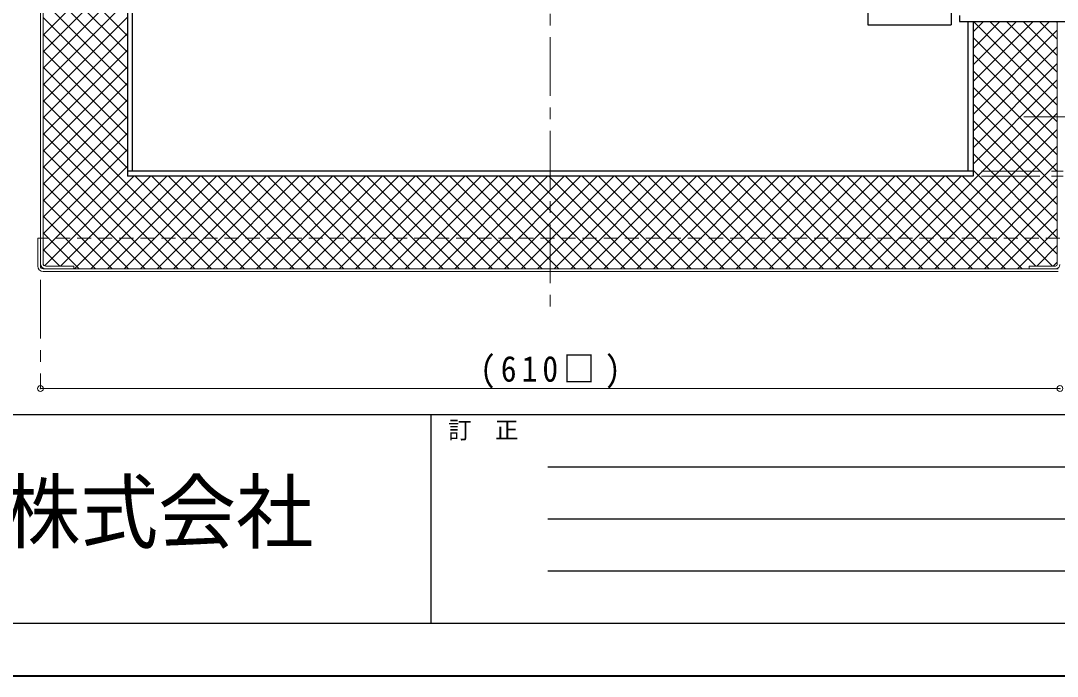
# Model space of a CAD drawing. Units: millimetres at full size, sheet at 1:7; details may follow other scales. Extents: x -1480 to 1355, y -979 to 988.
# Drawn here: x -1097 to -476, y -979 to -587 of the extents above; entities that cross this region are included whole.
import ezdxf
from ezdxf.enums import TextEntityAlignment as Align

# ---------------------------------------------------------------- set-up
doc = ezdxf.new("R2010")
doc.units = ezdxf.units.MM
doc.header["$LTSCALE"] = 7
doc.header["$PDMODE"] = 32
doc.header["$PDSIZE"] = 3.5
doc.linetypes.add('CHAIN1', pattern=[8, 5, -1, 1, -1])
doc.linetypes.add('DASHED1', pattern=[1.8, 1.2, -0.6])
doc.layers.add('0-0_ﾚｲﾔ1', color=4, linetype='Continuous', lineweight=9)
doc.styles.add('ＭＳ ゴシック', font='')
doc.styles.get('ＭＳ ゴシック').set_extended_font_data('MS Gothic')

msp = doc.modelspace()

# ---------------------------------------------------------------- linework, layer by layer
at = {"layer": '0-0_ﾚｲﾔ1', "linetype": 'CHAIN1'}
for p, q in [((-779.745, -37.045), (-779.745, -762.045)), ((-496.345, -644.545), (-453.145, -644.545)), ((-521.745, -677.045), (230.255, -677.045)), ((-521.745, -680.045), (230.255, -680.045)), ((-1084.745, -742.045), (-1084.745, -807.045))]:
    msp.add_line(p, q, dxfattribs=at)
at = {"layer": '0-0_ﾚｲﾔ1', "color": 7, "lineweight": 18}
for p, q in [((-1084.745, -733.845), (-1084.745, -83.245)), ((-1083.145, -732.245), (-1083.145, -83.245)), ((-476.345, -732.845), (-476.345, -587.545)), ((-1084.745, -717.045), (-1086.345, -717.045)), ((-1086.345, -733.845), (-1086.345, -717.045)), ((-1083.145, -735.445), (-475.745, -735.445)), ((-1083.145, -737.045), (-475.745, -737.045)), ((-493.145, -735.445), (-493.145, -733.845)), ((-493.145, -733.845), (-477.345, -733.845))]:
    msp.add_line(p, q, dxfattribs=at)
at = {"layer": '0-0_ﾚｲﾔ1', "color": 5, "lineweight": 25}
for p, q in [((-1032.745, -83.045), (-1032.745, -680.045)), ((-1029.745, -677.045), (-1029.745, -83.045)), ((-539.745, -464.545), (-539.745, -589.545)), ((-534.745, -584.045), (-534.745, -587.545)), ((-534.745, -587.545), (-450.745, -587.545)), ((-529.745, -677.045), (-529.745, -587.545)), ((-526.745, -587.545), (-526.745, -680.045)), ((-526.745, -677.045), (-1032.745, -677.045)), ((-526.745, -680.045), (-1032.745, -680.045))]:
    msp.add_line(p, q, dxfattribs=at)
at = {"layer": '0-0_ﾚｲﾔ1'}
for p, q in [((-1083.145, -595.763), (-1032.745, -545.363)), ((-1083.145, -545.668), (-1032.745, -596.068)), ((-1083.145, -605.663), (-1032.745, -555.263)), ((-1083.145, -555.568), (-1032.745, -605.968)), ((-1083.145, -615.562), (-1032.745, -565.162)), ((-1083.145, -565.467), (-1032.745, -615.867)), ((-1083.145, -625.462), (-1032.745, -575.062)), ((-1083.145, -575.367), (-1032.745, -625.767)), ((-1083.145, -635.361), (-1032.745, -584.961)), ((-1083.145, -585.266), (-1032.745, -635.666)), ((-526.745, -633.333), (-480.958, -587.545)), ((-526.745, -623.434), (-490.857, -587.545)), ((-526.745, -613.534), (-500.757, -587.545)), ((-526.745, -603.635), (-510.656, -587.545)), ((-526.745, -593.735), (-520.556, -587.545)), ((-526.494, -587.545), (-476.345, -637.695)), ((-516.595, -587.545), (-476.345, -627.795)), ((-506.695, -587.545), (-476.345, -617.896)), ((-496.796, -587.545), (-476.345, -607.996)), ((-486.896, -587.545), (-476.345, -598.097)), ((-476.997, -587.545), (-476.345, -588.197)), ((-1083.145, -645.261), (-1032.745, -594.861)), ((-1083.145, -595.166), (-1032.745, -645.566)), ((-526.745, -643.233), (-476.345, -592.833)), ((-526.745, -597.194), (-476.345, -647.594)), ((-1083.145, -655.16), (-1032.745, -604.76)), ((-1083.145, -605.065), (-1032.745, -655.465)), ((-526.745, -653.132), (-476.345, -602.732)), ((-526.745, -607.094), (-476.345, -657.494)), ((-526.745, -663.032), (-476.345, -612.632)), ((-1083.145, -665.06), (-1032.745, -614.66)), ((-1083.145, -614.965), (-1032.745, -665.365)), ((-526.745, -616.993), (-476.345, -667.393)), ((-1083.145, -674.959), (-1032.745, -624.559)), ((-1083.145, -624.864), (-1032.745, -675.264)), ((-526.745, -672.931), (-476.345, -622.531)), ((-579.36, -735.445), (-476.345, -632.431)), ((-526.745, -626.893), (-476.345, -677.293)), ((-1083.145, -684.859), (-1032.745, -634.459)), ((-1083.145, -634.764), (-982.464, -735.445)), ((-526.745, -636.792), (-476.345, -687.192)), ((-1083.145, -694.758), (-1032.745, -644.358)), ((-1083.145, -644.663), (-992.363, -735.445)), ((-569.461, -735.445), (-476.345, -642.33)), ((-526.745, -646.692), (-476.345, -697.092)), ((-1083.145, -704.658), (-1032.745, -654.258)), ((-1083.145, -654.563), (-1002.263, -735.445)), ((-559.561, -735.445), (-476.345, -652.23)), ((-526.745, -656.591), (-476.345, -706.991)), ((-549.662, -735.445), (-476.345, -662.129)), ((-1083.145, -714.557), (-1032.745, -664.157)), ((-1083.145, -664.462), (-1012.162, -735.445)), ((-526.745, -666.491), (-476.345, -716.891)), ((-1083.145, -724.457), (-1032.745, -674.057)), ((-1083.145, -674.362), (-1022.062, -735.445)), ((-539.762, -735.445), (-476.345, -672.029)), ((-1082.392, -733.603), (-1028.834, -680.045)), ((-1072.735, -733.845), (-1018.935, -680.045)), ((-1064.435, -735.445), (-1009.035, -680.045)), ((-1054.536, -735.445), (-999.136, -680.045)), ((-1044.636, -735.445), (-989.236, -680.045)), ((-1034.737, -735.445), (-979.337, -680.045)), ((-1027.964, -680.045), (-972.564, -735.445)), ((-1024.837, -735.445), (-969.437, -680.045)), ((-1018.065, -680.045), (-962.665, -735.445)), ((-1014.938, -735.445), (-959.538, -680.045)), ((-1008.165, -680.045), (-952.765, -735.445)), ((-1005.038, -735.445), (-949.638, -680.045)), ((-998.266, -680.045), (-942.866, -735.445)), ((-995.139, -735.445), (-939.739, -680.045)), ((-988.366, -680.045), (-932.966, -735.445)), ((-985.239, -735.445), (-929.839, -680.045)), ((-978.467, -680.045), (-923.067, -735.445)), ((-975.34, -735.445), (-919.94, -680.045)), ((-968.567, -680.045), (-913.167, -735.445)), ((-965.44, -735.445), (-910.04, -680.045)), ((-958.668, -680.045), (-903.268, -735.445)), ((-955.541, -735.445), (-900.141, -680.045)), ((-948.768, -680.045), (-893.368, -735.445)), ((-945.641, -735.445), (-890.241, -680.045)), ((-938.869, -680.045), (-883.469, -735.445)), ((-935.742, -735.445), (-880.342, -680.045)), ((-928.969, -680.045), (-873.569, -735.445)), ((-925.842, -735.445), (-870.442, -680.045)), ((-919.07, -680.045), (-863.67, -735.445)), ((-915.943, -735.445), (-860.543, -680.045)), ((-909.17, -680.045), (-853.77, -735.445)), ((-906.043, -735.445), (-850.643, -680.045)), ((-899.271, -680.045), (-843.871, -735.445)), ((-896.144, -735.445), (-840.744, -680.045)), ((-889.371, -680.045), (-833.971, -735.445)), ((-886.244, -735.445), (-830.844, -680.045)), ((-879.472, -680.045), (-824.072, -735.445)), ((-876.345, -735.445), (-820.945, -680.045)), ((-869.572, -680.045), (-814.172, -735.445)), ((-866.445, -735.445), (-811.045, -680.045)), ((-859.673, -680.045), (-804.273, -735.445)), ((-856.546, -735.445), (-801.146, -680.045)), ((-849.773, -680.045), (-794.373, -735.445)), ((-846.646, -735.445), (-791.246, -680.045)), ((-839.874, -680.045), (-784.474, -735.445)), ((-836.747, -735.445), (-781.347, -680.045)), ((-829.974, -680.045), (-774.574, -735.445)), ((-826.847, -735.445), (-771.447, -680.045)), ((-820.075, -680.045), (-764.675, -735.445)), ((-816.948, -735.445), (-761.548, -680.045)), ((-810.175, -680.045), (-754.775, -735.445)), ((-807.048, -735.445), (-751.648, -680.045)), ((-800.276, -680.045), (-744.876, -735.445)), ((-797.149, -735.445), (-741.749, -680.045)), ((-790.376, -680.045), (-734.976, -735.445)), ((-787.249, -735.445), (-731.849, -680.045)), ((-780.477, -680.045), (-725.077, -735.445)), ((-777.35, -735.445), (-721.95, -680.045)), ((-770.577, -680.045), (-715.177, -735.445)), ((-767.451, -735.445), (-712.051, -680.045)), ((-760.678, -680.045), (-705.278, -735.445)), ((-757.551, -735.445), (-702.151, -680.045)), ((-750.778, -680.045), (-695.378, -735.445)), ((-747.652, -735.445), (-692.252, -680.045)), ((-740.879, -680.045), (-685.479, -735.445)), ((-737.752, -735.445), (-682.352, -680.045)), ((-730.979, -680.045), (-675.579, -735.445)), ((-727.853, -735.445), (-672.453, -680.045)), ((-721.08, -680.045), (-665.68, -735.445)), ((-717.953, -735.445), (-662.553, -680.045)), ((-711.18, -680.045), (-655.78, -735.445)), ((-708.054, -735.445), (-652.654, -680.045)), ((-701.281, -680.045), (-645.881, -735.445)), ((-698.154, -735.445), (-642.754, -680.045)), ((-691.381, -680.045), (-635.981, -735.445)), ((-688.255, -735.445), (-632.855, -680.045)), ((-681.482, -680.045), (-626.082, -735.445)), ((-678.355, -735.445), (-622.955, -680.045)), ((-671.582, -680.045), (-616.182, -735.445)), ((-668.456, -735.445), (-613.056, -680.045)), ((-661.683, -680.045), (-606.283, -735.445)), ((-658.556, -735.445), (-603.156, -680.045)), ((-651.783, -680.045), (-596.383, -735.445)), ((-648.657, -735.445), (-593.257, -680.045)), ((-641.884, -680.045), (-586.484, -735.445)), ((-638.757, -735.445), (-583.357, -680.045)), ((-631.984, -680.045), (-576.584, -735.445)), ((-628.858, -735.445), (-573.458, -680.045)), ((-622.085, -680.045), (-566.685, -735.445)), ((-618.958, -735.445), (-563.558, -680.045)), ((-612.185, -680.045), (-556.785, -735.445)), ((-609.059, -735.445), (-553.659, -680.045)), ((-602.286, -680.045), (-546.886, -735.445)), ((-599.159, -735.445), (-543.759, -680.045)), ((-592.386, -680.045), (-536.986, -735.445)), ((-589.26, -735.445), (-533.86, -680.045)), ((-582.487, -680.045), (-527.087, -735.445)), ((-572.587, -680.045), (-517.187, -735.445)), ((-562.688, -680.045), (-507.288, -735.445)), ((-552.788, -680.045), (-497.388, -735.445)), ((-542.889, -680.045), (-489.089, -733.845)), ((-532.989, -680.045), (-479.189, -733.845)), ((-529.863, -735.445), (-476.345, -681.928)), ((-526.745, -676.39), (-476.345, -726.79)), ((-1083.145, -684.261), (-1031.961, -735.445)), ((-1083.145, -694.161), (-1041.861, -735.445)), ((-519.963, -735.445), (-476.345, -691.828)), ((-1083.145, -704.06), (-1051.76, -735.445)), ((-510.064, -735.445), (-476.345, -701.727)), ((-500.164, -735.445), (-476.345, -711.627)), ((-1083.145, -713.96), (-1061.66, -735.445)), ((-1083.145, -723.859), (-1073.159, -733.845)), ((-488.665, -733.845), (-476.345, -721.526)), ((-478.765, -733.845), (-476.345, -731.426)), ((-1084.745, -807.045), (-474.745, -807.045))]:
    msp.add_line(p, q, dxfattribs=at)
at = {"layer": '0-0_ﾚｲﾔ1', "linetype": 'DASHED1'}
msp.add_line((-474.745, -717.045), (-1084.745, -717.045), dxfattribs=at)
at = {"layer": '0-0_ﾚｲﾔ1', "color": 6, "lineweight": 25}
for p, q in [((-1448.245, -822.545), (1323.755, -822.545)), ((-851.245, -822.545), (-851.245, -947.545)), ((-781.245, -853.795), (-131.245, -853.795)), ((-131.245, -885.045), (-781.245, -885.045)), ((-131.245, -916.295), (-781.245, -916.295)), ((1323.755, -947.545), (-1448.245, -947.545))]:
    msp.add_line(p, q, dxfattribs=at)
at = {"layer": '0-0_ﾚｲﾔ1', "color": 1, "lineweight": 40}
msp.add_line((1355.255, -979.045), (-1479.745, -979.045), dxfattribs=at)
at = {"layer": '0-0_ﾚｲﾔ1', "color": 5, "lineweight": 25}
msp.add_lwpolyline([(-589.745, -464.545), (-589.745, -589.545), (-539.745, -589.545)], dxfattribs=at)
at = {"layer": '0-0_ﾚｲﾔ1', "color": 7, "lineweight": 18}
msp.add_lwpolyline([(-1081.545, -733.845), (-1064.745, -733.845), (-1064.745, -735.445)], dxfattribs=at)
for centre, radius, start, end in [((-1083.145, -733.845), 3.2, 180, 270), ((-1081.545, -732.245), 3.2, 180, 270), ((-1083.145, -733.845), 1.6, 180, 270), ((-1081.545, -732.245), 1.6, 180, 270), ((-477.345, -732.845), 1, 270, 0), ((-477.345, -732.845), 2.6, 270, 0)]:
    msp.add_arc(centre, radius, start, end, dxfattribs=at)
at = {"layer": '0-0_ﾚｲﾔ1'}
for p in [(-1084.745, -807.045), (-474.745, -807.045)]:
    msp.add_point(p, dxfattribs=at)

# ---------------------------------------------------------------- texts
at = {"layer": '0-0_ﾚｲﾔ1', "color": 7, "style": 'ＭＳ ゴシック'}
msp.add_text('訂\u3000正', height=10.26, dxfattribs=at).set_placement((-840.745, -840.045), align=Align.BOTTOM_LEFT)
at = {"layer": '0-0_ﾚｲﾔ1', "color": 7, "style": 'ＭＳ ゴシック', "width": 0.95}
msp.add_text('工業株式会社', height=35.92, dxfattribs=at).set_placement((-1200.495, -909.545), align=Align.BOTTOM_LEFT)
at = {"layer": '0-0_ﾚｲﾔ1', "color": 7, "insert": (-821.745, -807.045), "char_height": 15.4, "attachment_point": 7, "style": 'ＭＳ ゴシック'}
msp.add_mtext('\\T1.32;\\W0.9;(610□)', dxfattribs=at)

doc.saveas('drawing.dxf')
